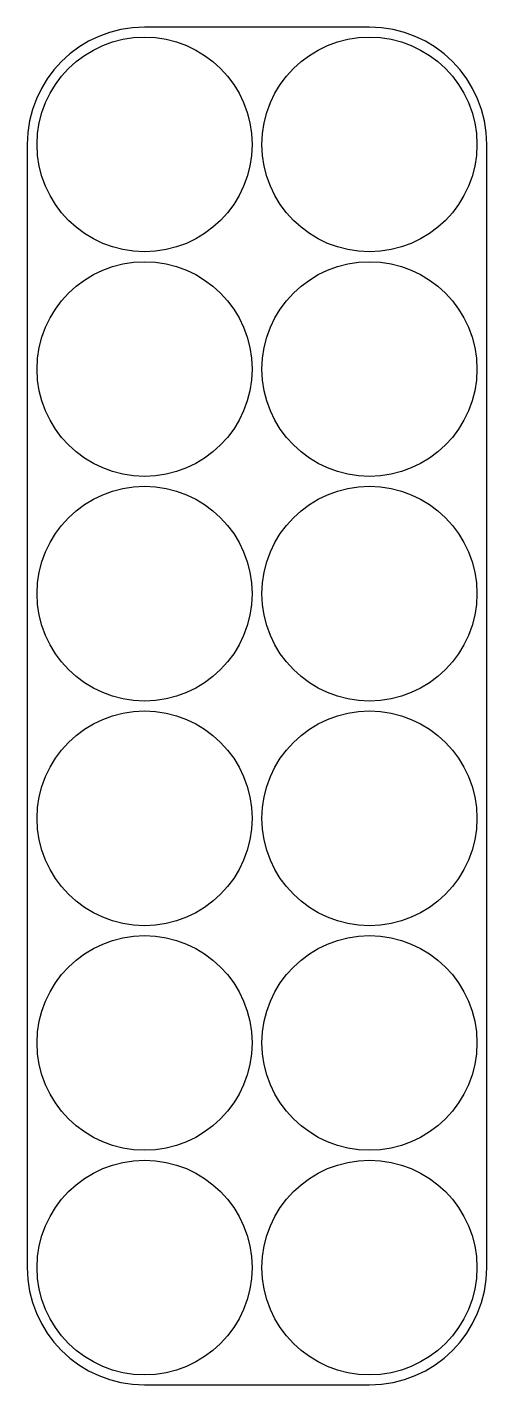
# Model space of a CAD drawing. Header units: millimetres. Extents: x -12 to 35, y -12 to 125.
import ezdxf

# ---------------------------------------------------------------- set-up
doc = ezdxf.new("R2010")
doc.units = ezdxf.units.MM
doc.layers.add('HOLES', color=1, linetype='CONTINUOUS')
doc.layers.add('OUTER', color=7, linetype='CONTINUOUS')

msp = doc.modelspace()

# ---------------------------------------------------------------- linework, layer by layer
at = {"layer": 'HOLES'}
for centre in [(0, 113.5), (22.7, 113.5), (0, 90.8), (22.7, 90.8), (0, 68.1), (22.7, 68.1), (0, 45.4), (22.7, 45.4), (0, 22.7), (22.7, 22.7), (0, 0), (22.7, 0)]:
    msp.add_circle(centre, 10.85, dxfattribs=at)
at = {"layer": 'OUTER'}
for p, q in [((22.7, 125.35), (0, 125.35)), ((-11.85, 113.5), (-11.85, 0)), ((34.55, 0), (34.55, 113.5)), ((0, -11.85), (22.7, -11.85))]:
    msp.add_line(p, q, dxfattribs=at)
for centre, start, end in [((0, 113.5), 90, 180), ((22.7, 113.5), 0, 90), ((0, 0), 180, 270), ((22.7, 0), 270, 360)]:
    msp.add_arc(centre, 11.85, start, end, dxfattribs=at)

doc.saveas('drawing.dxf')
